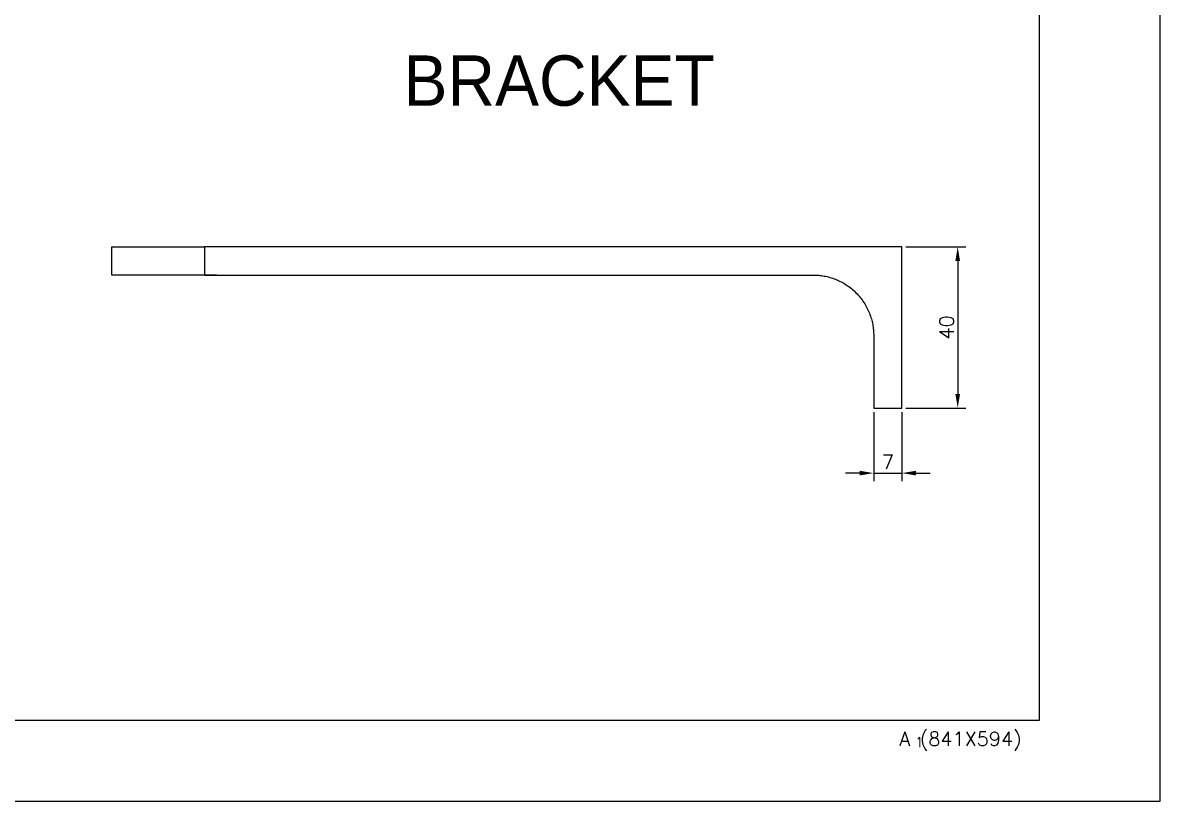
# Model space of a CAD drawing. Header units: millimetres. Extents: x -3879 to -3038, y 219 to 813.
# Drawn here: x -3320.6 to -3038.4, y 219.5 to 412.7 of the extents above; entities that cross this region are included whole.
import ezdxf

# ---------------------------------------------------------------- set-up
doc = ezdxf.new("R2010")
doc.units = ezdxf.units.MM
doc.header["$LTSCALE"] = 0.3
doc.layers.get('0').update_dxf_attribs({"color": 2})
doc.layers.add('DWG', color=7, linetype='Continuous')
doc.layers.add('TXT', color=4, linetype='Continuous')
doc.styles.add('GHS', font='romans.shx', dxfattribs={"height": 3.5, "bigfont": 'ghs.shx'})
doc.styles.get("Standard").update_dxf_attribs({"font": 'webdings.ttf'})
doc.dimstyles.new('LEE', dxfattribs={"dimtxt": 3.5, "dimasz": 3.5, "dimexe": 2, "dimexo": 1, "dimgap": 1, "dimtad": 1, "dimdec": 4, "dimdsep": 46, "dimtxsty": 'GHS', "dimcen": 0, "dimclrd": 2, "dimclre": 2, "dimclrt": 2, "dimadec": 0, "dimazin": 0, "dimtfac": 1, "dimtdec": 4, "dimtmove": 0, "dimatfit": 3, "dimfxl": 0, "dimlwd": -1, "dimlwe": -1, "dimarcsym": 0})

# ---------------------------------------------------------------- blocks, each defined once
blk = doc.blocks.new('BORDER')
for p, q in [((1, 0), (1, 1)), ((0, 0), (1, 0))]:
    blk.add_line(p, q)
blk = doc.blocks.new('*D6')
at = {"layer": 'Defpoints', "color": 0}
for p in [(-3109.49, 317.08), (-3102.49, 317.08), (-3102.49, 300.92)]:
    blk.add_point(p, dxfattribs=at)
at = {"layer": 'DWG', "color": 2}
for p, q in [((-3109.49, 316.08), (-3109.49, 298.92)), ((-3102.49, 316.08), (-3102.49, 298.92)), ((-3112.99, 300.92), (-3116.49, 300.92)), ((-3109.49, 300.92), (-3102.49, 300.92)), ((-3098.99, 300.92), (-3095.49, 300.92))]:
    blk.add_line(p, q, dxfattribs=at)
for points in [[(-3112.99, 301.5), (-3112.99, 300.34), (-3109.49, 300.92)], [(-3098.99, 301.5), (-3098.99, 300.34), (-3102.49, 300.92)]]:
    blk.add_solid(points, dxfattribs=at)
at = {"layer": 'DWG', "color": 2, "insert": (-3105.99, 303.67), "char_height": 3.5, "attachment_point": 5, "style": 'GHS'}
blk.add_mtext('7', dxfattribs=at)
blk = doc.blocks.new('*D7')
at = {"layer": 'Defpoints', "color": 0}
for p in [(-3102.49, 357.08), (-3102.49, 317.08), (-3088.65, 317.08)]:
    blk.add_point(p, dxfattribs=at)
at = {"layer": 'DWG', "color": 2}
for p, q in [((-3101.49, 357.08), (-3086.65, 357.08)), ((-3088.65, 353.58), (-3088.65, 320.58)), ((-3101.49, 317.08), (-3086.65, 317.08))]:
    blk.add_line(p, q, dxfattribs=at)
for points in [[(-3089.24, 353.58), (-3088.07, 353.58), (-3088.65, 357.08)], [(-3089.24, 320.58), (-3088.07, 320.58), (-3088.65, 317.08)]]:
    blk.add_solid(points, dxfattribs=at)
at = {"layer": 'DWG', "color": 2, "insert": (-3091.4, 337.08), "char_height": 3.5, "attachment_point": 5, "rotation": 90, "style": 'GHS'}
blk.add_mtext('40', dxfattribs=at)

msp = doc.modelspace()

# ---------------------------------------------------------------- linework, layer by layer
at = {"layer": 'DWG'}
for p, q in [((-3298.49029, 350.07951), (-3298.49029, 357.07951)), ((-3298.49029, 357.07951), (-3275.49029, 357.07951)), ((-3102.49029, 357.07951), (-3275.49029, 357.07951)), ((-3275.49029, 357.07951), (-3275.49029, 350.07951)), ((-3102.49029, 317.07951), (-3102.49029, 357.07951)), ((-3291.30362, 350.07951), (-3298.49029, 350.07951)), ((-3275.49029, 350.07951), (-3291.30362, 350.07951)), ((-3272.49029, 350.07951), (-3275.49029, 350.07951)), ((-3275.49029, 350.07951), (-3124.15735, 350.07581)), ((-3124.15735, 350.07581), (-3123.82159, 350.0646)), ((-3123.82159, 350.0646), (-3123.48322, 350.04566)), ((-3123.48322, 350.04566), (-3123.14247, 350.01883)), ((-3123.14247, 350.01883), (-3122.7996, 349.98392)), ((-3122.7996, 349.98392), (-3122.45486, 349.94077)), ((-3122.45486, 349.94077), (-3122.10851, 349.88921)), ((-3122.10851, 349.88921), (-3121.76084, 349.82909)), ((-3121.76084, 349.82909), (-3121.41214, 349.76028)), ((-3121.41214, 349.76028), (-3121.06271, 349.68265)), ((-3121.06271, 349.68265), (-3120.71286, 349.59609)), ((-3120.71286, 349.59609), (-3120.36292, 349.50049)), ((-3120.36292, 349.50049), (-3120.0132, 349.39578)), ((-3120.0132, 349.39578), (-3119.66406, 349.28189)), ((-3119.66406, 349.28189), (-3119.31583, 349.15875)), ((-3119.31583, 349.15875), (-3118.96887, 349.02633)), ((-3118.96887, 349.02633), (-3118.62353, 348.88462)), ((-3118.62353, 348.88462), (-3118.28018, 348.73361)), ((-3118.28018, 348.73361), (-3117.93917, 348.57331)), ((-3117.93917, 348.57331), (-3117.60087, 348.40377)), ((-3117.60087, 348.40377), (-3117.26566, 348.22503)), ((-3117.26566, 348.22503), (-3116.93389, 348.03716)), ((-3116.93389, 348.03716), (-3116.60593, 347.84026)), ((-3116.60593, 347.84026), (-3116.28214, 347.63444)), ((-3116.28214, 347.63444), (-3115.96289, 347.41983)), ((-3115.96289, 347.41983), (-3115.64852, 347.19657)), ((-3115.64852, 347.19657), (-3115.33939, 346.96483)), ((-3115.33939, 346.96483), (-3115.03582, 346.72481)), ((-3115.03582, 346.72481), (-3114.73815, 346.47669)), ((-3114.73815, 346.47669), (-3114.4467, 346.22071)), ((-3114.4467, 346.22071), (-3114.16178, 345.9571)), ((-3114.16178, 345.9571), (-3113.88369, 345.68611)), ((-3113.88369, 345.68611), (-3113.6127, 345.40802)), ((-3113.6127, 345.40802), (-3113.34909, 345.1231)), ((-3113.34909, 345.1231), (-3113.09311, 344.83165)), ((-3113.09311, 344.83165), (-3112.84499, 344.53398)), ((-3112.84499, 344.53398), (-3112.60497, 344.23041)), ((-3112.60497, 344.23041), (-3112.37323, 343.92128)), ((-3112.37323, 343.92128), (-3112.14997, 343.60691)), ((-3112.14997, 343.60691), (-3111.93536, 343.28766)), ((-3111.93536, 343.28766), (-3111.72954, 342.96387)), ((-3111.72954, 342.96387), (-3111.53264, 342.63591)), ((-3111.53264, 342.63591), (-3111.34477, 342.30414)), ((-3111.34477, 342.30414), (-3111.16603, 341.96893)), ((-3111.16603, 341.96893), (-3110.99649, 341.63063)), ((-3110.99649, 341.63063), (-3110.83619, 341.28962)), ((-3110.83619, 341.28962), (-3110.68518, 340.94627)), ((-3110.68518, 340.94627), (-3110.54347, 340.60093)), ((-3110.54347, 340.60093), (-3110.41105, 340.25397)), ((-3110.41105, 340.25397), (-3110.28791, 339.90574)), ((-3110.28791, 339.90574), (-3110.17402, 339.5566)), ((-3110.17402, 339.5566), (-3110.06931, 339.20688)), ((-3110.06931, 339.20688), (-3109.97371, 338.85694)), ((-3109.97371, 338.85694), (-3109.88715, 338.50709)), ((-3109.88715, 338.50709), (-3109.80952, 338.15766)), ((-3109.80952, 338.15766), (-3109.74071, 337.80895)), ((-3109.74071, 337.80895), (-3109.68059, 337.46129)), ((-3109.68059, 337.46129), (-3109.62903, 337.11494)), ((-3109.62903, 337.11494), (-3109.58588, 336.7702)), ((-3109.58588, 336.7702), (-3109.55097, 336.42733)), ((-3109.55097, 336.42733), (-3109.52414, 336.08658)), ((-3109.52414, 336.08658), (-3109.5052, 335.74821)), ((-3109.5052, 335.74821), (-3109.49399, 335.41245)), ((-3109.49399, 335.41245), (-3109.49029, 317.07951)), ((-3109.49029, 317.07951), (-3102.49029, 317.07951))]:
    msp.add_line(p, q, dxfattribs=at)
at = {"layer": 'TXT'}
for p, q in [((-3068.40881, 793.48986), (-3068.40881, 239.48986)), ((-3068.40881, 239.48986), (-3854.40881, 239.48986))]:
    msp.add_line(p, q, dxfattribs=at)

# ---------------------------------------------------------------- block references
at = {"xscale": 841, "yscale": 594, "zscale": 841}
msp.add_blockref('BORDER', (-3879.40881, 219.48986), dxfattribs=at)

# ---------------------------------------------------------------- texts
at = {"insert": (-3226.14036, 404.58333), "char_height": 12.5, "width": 85.4381443, "attachment_point": 1, "line_spacing_factor": 0.963855}
msp.add_mtext('\\fGulim;BRACKET', dxfattribs=at)
at = {"layer": 'DWG', "style": 'GHS'}
for s, height, p in [('A (841X594)', 3.5, (-3103.14497, 233.2099)), ('1', 2.5, (-3099.20568, 232.89142))]:
    msp.add_text(s, height=height, dxfattribs=at).set_placement(p)

# ---------------------------------------------------------------- dimensions: what is measured, and where the dimension line sits
at = {"layer": 'DWG'}
dim = msp.add_linear_dim(base=(-3088.65246, 317.07951), p1=(-3102.49029, 357.07951), p2=(-3102.49029, 317.07951), angle=90, dimstyle='LEE', override={"dimarcsym": 2}, dxfattribs=at)
dim.commit()
dim.dimension.update_dxf_attribs({"geometry": '*D7', "text_midpoint": (-3091.40246, 337.07951)})
dim = msp.add_linear_dim(base=(-3102.49029, 300.91952), p1=(-3109.49029, 317.07951), p2=(-3102.49029, 317.07951), dimstyle='LEE', override={"dimarcsym": 2}, dxfattribs=at)
dim.commit()
dim.dimension.update_dxf_attribs({"geometry": '*D6', "text_midpoint": (-3105.99029, 303.66952)})

doc.saveas('drawing.dxf')
